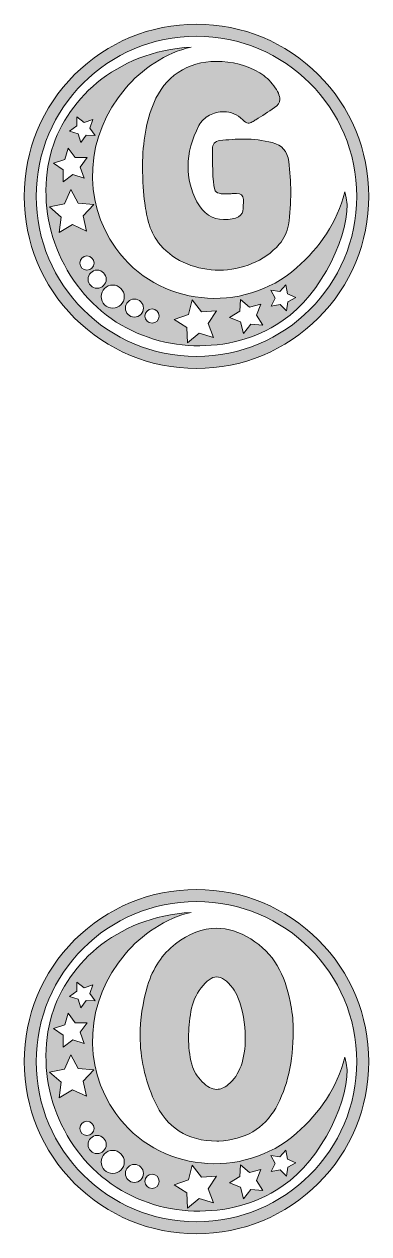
# Model space of a CAD drawing. Header units: inches. Extents: x 0.5 to 37.5, y -17.5 to -0.5.
# Drawn here: x 30.51 to 32.49, y -7.49 to -0.51 of the extents above; entities that cross this region are included whole.
import ezdxf

# ---------------------------------------------------------------- set-up
doc = ezdxf.new("R2010")
doc.units = ezdxf.units.IN
doc.header["$MEASUREMENT"] = 0
doc.layers.add('Layer 1', color=7, linetype='Continuous')

# ---------------------------------------------------------------- blocks, each defined once
blk = doc.blocks.new('block 25')
at = {"layer": 'Layer 1', "true_color": 0xdaaa6d}
h = blk.add_hatch(color=43, dxfattribs=at)
h.dxf.hatch_style = 2
edge = h.paths.add_edge_path()
edge.add_spline(control_points=[(32.2033, -5.7966), (32.0155, -5.6088), (31.7657, -5.5053), (31.5, -5.5053), (31.2343, -5.5053), (30.9845, -5.6088), (30.7966, -5.7966), (30.6088, -5.9845), (30.5053, -6.2343), (30.5053, -6.5), (30.5053, -6.7657), (30.6088, -7.0155), (30.7966, -7.2033), (30.9845, -7.3912), (31.2343, -7.4947), (31.5, -7.4947), (31.7657, -7.4947), (32.0155, -7.3912), (32.2033, -7.2033), (32.3912, -7.0155), (32.4947, -6.7657), (32.4947, -6.5), (32.4947, -6.2343), (32.3912, -5.9845), (32.2033, -5.7966)], knot_values=[0, 0, 0, 0, 1, 1, 1, 2, 2, 2, 3, 3, 3, 4, 4, 4, 5, 5, 5, 6, 6, 6, 7, 7, 7, 8, 8, 8, 8], degree=3, periodic=1)
edge = h.paths.add_edge_path()
edge.add_spline(control_points=[(31.5, -7.4254), (30.9889, -7.4254), (30.5746, -7.0111), (30.5746, -6.5), (30.5746, -5.9889), (30.9889, -5.5746), (31.5, -5.5746), (32.0111, -5.5746), (32.4254, -5.9889), (32.4254, -6.5), (32.4254, -7.0111), (32.0111, -7.4254), (31.5, -7.4254)], knot_values=[0, 0, 0, 0, 1, 1, 1, 2, 2, 2, 3, 3, 3, 4, 4, 4, 4], degree=3, periodic=1)
h = blk.add_hatch(color=43, dxfattribs=at)
h.dxf.hatch_style = 2
edge = h.paths.add_edge_path()
edge.add_spline(control_points=[(32.3557, -6.4749), (32.3103, -6.6525), (32.2129, -6.7943), (32.0777, -6.9133), (31.7665, -7.1872), (31.2717, -7.136), (31.034, -6.7998), (30.8381, -6.5227), (30.8574, -6.1491), (31.0875, -5.878), (31.1803, -5.7687), (31.3257, -5.6687), (31.4691, -5.6378), (31.0299, -5.6613), (30.7339, -5.9545), (30.6569, -6.2583), (30.5648, -6.6213), (30.7211, -7.0226), (31.037, -7.2261), (31.3434, -7.4233), (31.7691, -7.4066), (32.0403, -7.1867), (32.2528, -7.0144), (32.4189, -6.6419), (32.3557, -6.4749)], knot_values=[0, 0, 0, 0, 1, 1, 1, 2, 2, 2, 3, 3, 3, 4, 4, 4, 5, 5, 5, 6, 6, 6, 7, 7, 7, 8, 8, 8, 8], degree=3, periodic=1)
h.paths.add_polyline_path([(30.8097, -6.0408), (30.8514, -6.0725), (30.9011, -6.0561), (30.8839, -6.1055), (30.9148, -6.1477), (30.8625, -6.1466), (30.8319, -6.1891), (30.8168, -6.139), (30.7669, -6.123), (30.8099, -6.0931)])
h.paths.add_polyline_path([(30.7399, -6.2867), (30.7596, -6.2207), (30.8, -6.2765), (30.8689, -6.2748), (30.8283, -6.3305), (30.8511, -6.3955), (30.7856, -6.374), (30.7309, -6.4158), (30.731, -6.347), (30.6744, -6.3078)])
h.paths.add_polyline_path([(30.7073, -6.7082), (30.718, -6.6194), (30.6509, -6.5602), (30.7387, -6.543), (30.7742, -6.4609), (30.8177, -6.5391), (30.9067, -6.5475), (30.8459, -6.613), (30.8654, -6.7003), (30.7842, -6.6627)])
edge = h.paths.add_edge_path()
edge.add_spline(control_points=[(30.8263, -6.8854), (30.8263, -6.8628), (30.8447, -6.8444), (30.8673, -6.8444), (30.89, -6.8444), (30.9083, -6.8628), (30.9083, -6.8854), (30.9083, -6.9081), (30.89, -6.9264), (30.8673, -6.9264), (30.8447, -6.9264), (30.8263, -6.9081), (30.8263, -6.8854)], knot_values=[0, 0, 0, 0, 1, 1, 1, 2, 2, 2, 3, 3, 3, 4, 4, 4, 4], degree=3, periodic=1)
edge = h.paths.add_edge_path()
edge.add_spline(control_points=[(30.874, -6.9788), (30.874, -6.9499), (30.8974, -6.9264), (30.9263, -6.9264), (30.9553, -6.9264), (30.9787, -6.9499), (30.9787, -6.9788), (30.9787, -7.0077), (30.9553, -7.0312), (30.9263, -7.0312), (30.8974, -7.0312), (30.874, -7.0077), (30.874, -6.9788)], knot_values=[0, 0, 0, 0, 1, 1, 1, 2, 2, 2, 3, 3, 3, 4, 4, 4, 4], degree=3, periodic=1)
edge = h.paths.add_edge_path()
edge.add_spline(control_points=[(31.0165, -7.1459), (30.9797, -7.1459), (30.9499, -7.116), (30.9499, -7.0793), (30.9499, -7.0425), (30.9797, -7.0127), (31.0165, -7.0127), (31.0533, -7.0127), (31.0831, -7.0425), (31.0831, -7.0793), (31.0831, -7.116), (31.0533, -7.1459), (31.0165, -7.1459)], knot_values=[0, 0, 0, 0, 1, 1, 1, 2, 2, 2, 3, 3, 3, 4, 4, 4, 4], degree=3, periodic=1)
edge = h.paths.add_edge_path()
edge.add_spline(control_points=[(31.1416, -7.1982), (31.1126, -7.1982), (31.0892, -7.1748), (31.0892, -7.1459), (31.0892, -7.1169), (31.1126, -7.0935), (31.1416, -7.0935), (31.1705, -7.0935), (31.1939, -7.1169), (31.1939, -7.1459), (31.1939, -7.1748), (31.1705, -7.1982), (31.1416, -7.1982)], knot_values=[0, 0, 0, 0, 1, 1, 1, 2, 2, 2, 3, 3, 3, 4, 4, 4, 4], degree=3, periodic=1)
edge = h.paths.add_edge_path()
edge.add_spline(control_points=[(31.2436, -7.2326), (31.2209, -7.2326), (31.2026, -7.2142), (31.2026, -7.1916), (31.2026, -7.1689), (31.2209, -7.1506), (31.2436, -7.1506), (31.2662, -7.1506), (31.2846, -7.1689), (31.2846, -7.1916), (31.2846, -7.2142), (31.2662, -7.2326), (31.2436, -7.2326)], knot_values=[0, 0, 0, 0, 1, 1, 1, 2, 2, 2, 3, 3, 3, 4, 4, 4, 4], degree=3, periodic=1)
h.paths.add_polyline_path([(31.5989, -7.3153), (31.515, -7.2908), (31.4473, -7.346), (31.4447, -7.2587), (31.3713, -7.2114), (31.4535, -7.1819), (31.4758, -7.0975), (31.5292, -7.1666), (31.6164, -7.1617), (31.5673, -7.2339)])
h.paths.add_polyline_path([(31.8141, -7.2385), (31.7704, -7.2917), (31.7547, -7.2247), (31.6906, -7.1996), (31.7495, -7.1639), (31.7536, -7.0952), (31.8057, -7.1403), (31.8723, -7.1229), (31.8456, -7.1863), (31.8827, -7.2443)])
h.paths.add_polyline_path([(32.0265, -7.1089), (32.0203, -7.1608), (31.9828, -7.1243), (31.9315, -7.1344), (31.9547, -7.0875), (31.9292, -7.0417), (31.981, -7.0493), (32.0166, -7.0109), (32.0254, -7.0625), (32.0729, -7.0845)])
at = {"layer": 'Layer 1', "lineweight": 0}
for points in [[(30.8097, -6.0408), (30.8514, -6.0725), (30.9011, -6.0561), (30.8839, -6.1055), (30.9148, -6.1477), (30.8625, -6.1466), (30.8319, -6.1891), (30.8168, -6.139), (30.7669, -6.123), (30.8099, -6.0931), (30.8097, -6.0408)], [(30.7399, -6.2867), (30.7596, -6.2207), (30.8, -6.2765), (30.8689, -6.2748), (30.8283, -6.3305), (30.8511, -6.3955), (30.7856, -6.374), (30.7309, -6.4158), (30.731, -6.347), (30.6744, -6.3078), (30.7399, -6.2867)], [(30.7073, -6.7082), (30.718, -6.6194), (30.6509, -6.5602), (30.7387, -6.543), (30.7742, -6.4609), (30.8177, -6.5391), (30.9067, -6.5475), (30.8459, -6.613), (30.8654, -6.7003), (30.7842, -6.6627), (30.7073, -6.7082)], [(32.0265, -7.1089), (32.0203, -7.1608), (31.9828, -7.1243), (31.9315, -7.1344), (31.9547, -7.0875), (31.9292, -7.0417), (31.981, -7.0493), (32.0166, -7.0109), (32.0254, -7.0625), (32.0729, -7.0845), (32.0265, -7.1089)], [(31.5989, -7.3153), (31.515, -7.2908), (31.4473, -7.346), (31.4447, -7.2587), (31.3713, -7.2114), (31.4535, -7.1819), (31.4758, -7.0975), (31.5292, -7.1666), (31.6164, -7.1617), (31.5673, -7.2339), (31.5989, -7.3153)], [(31.8141, -7.2385), (31.7704, -7.2917), (31.7547, -7.2247), (31.6906, -7.1996), (31.7495, -7.1639), (31.7536, -7.0952), (31.8057, -7.1403), (31.8723, -7.1229), (31.8456, -7.1863), (31.8827, -7.2443), (31.8141, -7.2385)]]:
    blk.add_lwpolyline(points, dxfattribs=at)
for points, knots in [([(32.2033, -5.7966), (32.0155, -5.6088), (31.7657, -5.5053), (31.5, -5.5053), (31.2343, -5.5053), (30.9845, -5.6088), (30.7966, -5.7966), (30.6088, -5.9845), (30.5053, -6.2343), (30.5053, -6.5), (30.5053, -6.7657), (30.6088, -7.0155), (30.7966, -7.2033), (30.9845, -7.3912), (31.2343, -7.4947), (31.5, -7.4947), (31.7657, -7.4947), (32.0155, -7.3912), (32.2033, -7.2033), (32.3912, -7.0155), (32.4947, -6.7657), (32.4947, -6.5), (32.4947, -6.2343), (32.3912, -5.9845), (32.2033, -5.7966)], [0, 0, 0, 0, 1, 1, 1, 2, 2, 2, 3, 3, 3, 4, 4, 4, 5, 5, 5, 6, 6, 6, 7, 7, 7, 8, 8, 8, 8]), ([(31.5, -7.4254), (30.9889, -7.4254), (30.5746, -7.0111), (30.5746, -6.5), (30.5746, -5.9889), (30.9889, -5.5746), (31.5, -5.5746), (32.0111, -5.5746), (32.4254, -5.9889), (32.4254, -6.5), (32.4254, -7.0111), (32.0111, -7.4254), (31.5, -7.4254)], [0, 0, 0, 0, 1, 1, 1, 2, 2, 2, 3, 3, 3, 4, 4, 4, 4]), ([(32.3557, -6.4749), (32.3103, -6.6525), (32.2129, -6.7943), (32.0777, -6.9133), (31.7665, -7.1872), (31.2717, -7.136), (31.034, -6.7998), (30.8381, -6.5227), (30.8574, -6.1491), (31.0875, -5.878), (31.1803, -5.7687), (31.3257, -5.6687), (31.4691, -5.6378), (31.0299, -5.6613), (30.7339, -5.9545), (30.6569, -6.2583), (30.5648, -6.6213), (30.7211, -7.0226), (31.037, -7.2261), (31.3434, -7.4233), (31.7691, -7.4066), (32.0403, -7.1867), (32.2528, -7.0144), (32.4189, -6.6419), (32.3557, -6.4749)], [0, 0, 0, 0, 1, 1, 1, 2, 2, 2, 3, 3, 3, 4, 4, 4, 5, 5, 5, 6, 6, 6, 7, 7, 7, 8, 8, 8, 8]), ([(30.8263, -6.8854), (30.8263, -6.8628), (30.8447, -6.8444), (30.8673, -6.8444), (30.89, -6.8444), (30.9083, -6.8628), (30.9083, -6.8854), (30.9083, -6.9081), (30.89, -6.9264), (30.8673, -6.9264), (30.8447, -6.9264), (30.8263, -6.9081), (30.8263, -6.8854)], [0, 0, 0, 0, 1, 1, 1, 2, 2, 2, 3, 3, 3, 4, 4, 4, 4]), ([(30.874, -6.9788), (30.874, -6.9499), (30.8974, -6.9264), (30.9263, -6.9264), (30.9553, -6.9264), (30.9787, -6.9499), (30.9787, -6.9788), (30.9787, -7.0077), (30.9553, -7.0312), (30.9263, -7.0312), (30.8974, -7.0312), (30.874, -7.0077), (30.874, -6.9788)], [0, 0, 0, 0, 1, 1, 1, 2, 2, 2, 3, 3, 3, 4, 4, 4, 4]), ([(31.0165, -7.1459), (30.9797, -7.1459), (30.9499, -7.116), (30.9499, -7.0793), (30.9499, -7.0425), (30.9797, -7.0127), (31.0165, -7.0127), (31.0533, -7.0127), (31.0831, -7.0425), (31.0831, -7.0793), (31.0831, -7.116), (31.0533, -7.1459), (31.0165, -7.1459)], [0, 0, 0, 0, 1, 1, 1, 2, 2, 2, 3, 3, 3, 4, 4, 4, 4]), ([(31.1416, -7.1982), (31.1126, -7.1982), (31.0892, -7.1748), (31.0892, -7.1459), (31.0892, -7.1169), (31.1126, -7.0935), (31.1416, -7.0935), (31.1705, -7.0935), (31.1939, -7.1169), (31.1939, -7.1459), (31.1939, -7.1748), (31.1705, -7.1982), (31.1416, -7.1982)], [0, 0, 0, 0, 1, 1, 1, 2, 2, 2, 3, 3, 3, 4, 4, 4, 4]), ([(31.2436, -7.2326), (31.2209, -7.2326), (31.2026, -7.2142), (31.2026, -7.1916), (31.2026, -7.1689), (31.2209, -7.1506), (31.2436, -7.1506), (31.2662, -7.1506), (31.2846, -7.1689), (31.2846, -7.1916), (31.2846, -7.2142), (31.2662, -7.2326), (31.2436, -7.2326)], [0, 0, 0, 0, 1, 1, 1, 2, 2, 2, 3, 3, 3, 4, 4, 4, 4])]:
    blk.add_open_spline(points, degree=3, knots=knots, dxfattribs=at)
blk = doc.blocks.new('block 24')
at = {"layer": 'Layer 1', "true_color": 0xdaaa6d}
h = blk.add_hatch(color=43, dxfattribs=at)
h.dxf.hatch_style = 2
edge = h.paths.add_edge_path()
edge.add_spline(control_points=[(31.6179, -6.9592), (31.4469, -6.9592), (31.3265, -6.8813), (31.2566, -6.7254), (31.202, -6.603), (31.1746, -6.4785), (31.1746, -6.3519), (31.1746, -6.2558), (31.1888, -6.1591), (31.2171, -6.0619), (31.2485, -5.9597), (31.3024, -5.8788), (31.3788, -5.819), (31.4552, -5.7593), (31.5344, -5.7295), (31.6164, -5.7295), (31.6812, -5.7295), (31.7467, -5.75), (31.813, -5.7909), (31.8793, -5.8319), (31.9304, -5.8833), (31.9664, -5.945), (32.0023, -6.0068), (32.0268, -6.0761), (32.04, -6.153), (32.0521, -6.2077), (32.0582, -6.2568), (32.0582, -6.3003), (32.0582, -6.3003), (32.0582, -6.3246), (32.0582, -6.3246), (32.0582, -6.5007), (32.0246, -6.6485), (31.9573, -6.7679), (31.8899, -6.8874), (31.7804, -6.9511), (31.6286, -6.9592), (31.6286, -6.9592), (31.6179, -6.9592), (31.6179, -6.9592)], knot_values=[0, 0, 0, 0, 1, 1, 1, 2, 2, 2, 3, 3, 3, 4, 4, 4, 5, 5, 5, 6, 6, 6, 7, 7, 7, 8, 8, 8, 9, 9, 9, 10, 10, 10, 11, 11, 11, 12, 12, 12, 13, 13, 13, 13], degree=3, periodic=1)
edge = h.paths.add_edge_path()
edge.add_spline(control_points=[(31.6832, -6.6328), (31.749, -6.5781), (31.7819, -6.487), (31.7819, -6.3595), (31.7819, -6.2816), (31.7677, -6.2047), (31.7394, -6.1288), (31.7313, -6.1085), (31.7212, -6.0908), (31.709, -6.0756), (31.6756, -6.0321), (31.6448, -6.0103), (31.6164, -6.0103), (31.5881, -6.0103), (31.5582, -6.0316), (31.5269, -6.0741), (31.4965, -6.1126), (31.4768, -6.1576), (31.4676, -6.2092), (31.4585, -6.2608), (31.454, -6.312), (31.454, -6.3626), (31.454, -6.4111), (31.46, -6.4618), (31.4722, -6.5144), (31.4843, -6.5538), (31.5046, -6.588), (31.5329, -6.6168), (31.5612, -6.6457), (31.5891, -6.6601), (31.6164, -6.6601), (31.6377, -6.6601), (31.6599, -6.651), (31.6832, -6.6328)], knot_values=[0, 0, 0, 0, 1, 1, 1, 2, 2, 2, 3, 3, 3, 4, 4, 4, 5, 5, 5, 6, 6, 6, 7, 7, 7, 8, 8, 8, 9, 9, 9, 10, 10, 10, 11, 11, 11, 11], degree=3, periodic=1)
at = {"layer": 'Layer 1', "lineweight": 0}
for points, knots in [([(31.6179, -6.9592), (31.4469, -6.9592), (31.3265, -6.8813), (31.2566, -6.7254), (31.202, -6.603), (31.1746, -6.4785), (31.1746, -6.3519), (31.1746, -6.2558), (31.1888, -6.1591), (31.2171, -6.0619), (31.2485, -5.9597), (31.3024, -5.8788), (31.3788, -5.819), (31.4552, -5.7593), (31.5344, -5.7295), (31.6164, -5.7295), (31.6812, -5.7295), (31.7467, -5.75), (31.813, -5.7909), (31.8793, -5.8319), (31.9304, -5.8833), (31.9664, -5.945), (32.0023, -6.0068), (32.0268, -6.0761), (32.04, -6.153), (32.0521, -6.2077), (32.0582, -6.2568), (32.0582, -6.3003), (32.0582, -6.3003), (32.0582, -6.3246), (32.0582, -6.3246), (32.0582, -6.5007), (32.0246, -6.6485), (31.9573, -6.7679), (31.8899, -6.8874), (31.7804, -6.9511), (31.6286, -6.9592), (31.6286, -6.9592), (31.6179, -6.9592), (31.6179, -6.9592)], [0, 0, 0, 0, 1, 1, 1, 2, 2, 2, 3, 3, 3, 4, 4, 4, 5, 5, 5, 6, 6, 6, 7, 7, 7, 8, 8, 8, 9, 9, 9, 10, 10, 10, 11, 11, 11, 12, 12, 12, 13, 13, 13, 13]), ([(31.6832, -6.6328), (31.749, -6.5781), (31.7819, -6.487), (31.7819, -6.3595), (31.7819, -6.2816), (31.7677, -6.2047), (31.7394, -6.1288), (31.7313, -6.1085), (31.7212, -6.0908), (31.709, -6.0756), (31.6756, -6.0321), (31.6448, -6.0103), (31.6164, -6.0103), (31.5881, -6.0103), (31.5582, -6.0316), (31.5269, -6.0741), (31.4965, -6.1126), (31.4768, -6.1576), (31.4676, -6.2092), (31.4585, -6.2608), (31.454, -6.312), (31.454, -6.3626), (31.454, -6.4111), (31.46, -6.4618), (31.4722, -6.5144), (31.4843, -6.5538), (31.5046, -6.588), (31.5329, -6.6168), (31.5612, -6.6457), (31.5891, -6.6601), (31.6164, -6.6601), (31.6377, -6.6601), (31.6599, -6.651), (31.6832, -6.6328)], [0, 0, 0, 0, 1, 1, 1, 2, 2, 2, 3, 3, 3, 4, 4, 4, 5, 5, 5, 6, 6, 6, 7, 7, 7, 8, 8, 8, 9, 9, 9, 10, 10, 10, 11, 11, 11, 11])]:
    blk.add_open_spline(points, degree=3, knots=knots, dxfattribs=at)
at = {"layer": 'Layer 1'}
blk.add_blockref('block 25', (0, 0), dxfattribs=at)
blk = doc.blocks.new('block 41')
at = {"layer": 'Layer 1', "true_color": 0xdaaa6d}
h = blk.add_hatch(color=43, dxfattribs=at)
h.dxf.hatch_style = 2
edge = h.paths.add_edge_path()
edge.add_spline(control_points=[(32.2033, -0.7966), (32.0155, -0.6088), (31.7657, -0.5053), (31.5, -0.5053), (31.2343, -0.5053), (30.9845, -0.6088), (30.7966, -0.7966), (30.6088, -0.9845), (30.5053, -1.2343), (30.5053, -1.5), (30.5053, -1.7657), (30.6088, -2.0155), (30.7966, -2.2033), (30.9845, -2.3912), (31.2343, -2.4947), (31.5, -2.4947), (31.7657, -2.4947), (32.0155, -2.3912), (32.2033, -2.2033), (32.3912, -2.0155), (32.4947, -1.7657), (32.4947, -1.5), (32.4947, -1.2343), (32.3912, -0.9845), (32.2033, -0.7966)], knot_values=[0, 0, 0, 0, 1, 1, 1, 2, 2, 2, 3, 3, 3, 4, 4, 4, 5, 5, 5, 6, 6, 6, 7, 7, 7, 8, 8, 8, 8], degree=3, periodic=1)
edge = h.paths.add_edge_path()
edge.add_spline(control_points=[(31.5, -2.4254), (30.9889, -2.4254), (30.5746, -2.0111), (30.5746, -1.5), (30.5746, -0.9889), (30.9889, -0.5746), (31.5, -0.5746), (32.0111, -0.5746), (32.4254, -0.9889), (32.4254, -1.5), (32.4254, -2.0111), (32.0111, -2.4254), (31.5, -2.4254)], knot_values=[0, 0, 0, 0, 1, 1, 1, 2, 2, 2, 3, 3, 3, 4, 4, 4, 4], degree=3, periodic=1)
h = blk.add_hatch(color=43, dxfattribs=at)
h.dxf.hatch_style = 2
edge = h.paths.add_edge_path()
edge.add_spline(control_points=[(32.3557, -1.4749), (32.3103, -1.6525), (32.2129, -1.7943), (32.0777, -1.9133), (31.7665, -2.1872), (31.2717, -2.136), (31.034, -1.7998), (30.8381, -1.5227), (30.8574, -1.1491), (31.0875, -0.878), (31.1803, -0.7687), (31.3257, -0.6687), (31.4691, -0.6378), (31.0299, -0.6613), (30.7339, -0.9545), (30.6569, -1.2583), (30.5648, -1.6213), (30.7211, -2.0226), (31.037, -2.2261), (31.3434, -2.4233), (31.7691, -2.4066), (32.0403, -2.1867), (32.2528, -2.0144), (32.4189, -1.6419), (32.3557, -1.4749)], knot_values=[0, 0, 0, 0, 1, 1, 1, 2, 2, 2, 3, 3, 3, 4, 4, 4, 5, 5, 5, 6, 6, 6, 7, 7, 7, 8, 8, 8, 8], degree=3, periodic=1)
h.paths.add_polyline_path([(30.8097, -1.0408), (30.8514, -1.0725), (30.9011, -1.0561), (30.8839, -1.1055), (30.9148, -1.1477), (30.8625, -1.1466), (30.8319, -1.1891), (30.8168, -1.139), (30.7669, -1.123), (30.8099, -1.0931)])
h.paths.add_polyline_path([(30.7399, -1.2867), (30.7596, -1.2207), (30.8, -1.2765), (30.8689, -1.2748), (30.8283, -1.3305), (30.8511, -1.3955), (30.7856, -1.374), (30.7309, -1.4158), (30.731, -1.347), (30.6744, -1.3078)])
h.paths.add_polyline_path([(30.7073, -1.7082), (30.718, -1.6194), (30.6509, -1.5602), (30.7387, -1.543), (30.7742, -1.4609), (30.8177, -1.5391), (30.9067, -1.5475), (30.8459, -1.613), (30.8654, -1.7003), (30.7842, -1.6627)])
edge = h.paths.add_edge_path()
edge.add_spline(control_points=[(30.8263, -1.8854), (30.8263, -1.8628), (30.8447, -1.8444), (30.8673, -1.8444), (30.89, -1.8444), (30.9083, -1.8628), (30.9083, -1.8854), (30.9083, -1.9081), (30.89, -1.9264), (30.8673, -1.9264), (30.8447, -1.9264), (30.8263, -1.9081), (30.8263, -1.8854)], knot_values=[0, 0, 0, 0, 1, 1, 1, 2, 2, 2, 3, 3, 3, 4, 4, 4, 4], degree=3, periodic=1)
edge = h.paths.add_edge_path()
edge.add_spline(control_points=[(30.874, -1.9788), (30.874, -1.9499), (30.8974, -1.9264), (30.9263, -1.9264), (30.9553, -1.9264), (30.9787, -1.9499), (30.9787, -1.9788), (30.9787, -2.0077), (30.9553, -2.0312), (30.9263, -2.0312), (30.8974, -2.0312), (30.874, -2.0077), (30.874, -1.9788)], knot_values=[0, 0, 0, 0, 1, 1, 1, 2, 2, 2, 3, 3, 3, 4, 4, 4, 4], degree=3, periodic=1)
edge = h.paths.add_edge_path()
edge.add_spline(control_points=[(31.0165, -2.1459), (30.9797, -2.1459), (30.9499, -2.116), (30.9499, -2.0793), (30.9499, -2.0425), (30.9797, -2.0127), (31.0165, -2.0127), (31.0533, -2.0127), (31.0831, -2.0425), (31.0831, -2.0793), (31.0831, -2.116), (31.0533, -2.1459), (31.0165, -2.1459)], knot_values=[0, 0, 0, 0, 1, 1, 1, 2, 2, 2, 3, 3, 3, 4, 4, 4, 4], degree=3, periodic=1)
edge = h.paths.add_edge_path()
edge.add_spline(control_points=[(31.1416, -2.1982), (31.1126, -2.1982), (31.0892, -2.1748), (31.0892, -2.1459), (31.0892, -2.1169), (31.1126, -2.0935), (31.1416, -2.0935), (31.1705, -2.0935), (31.1939, -2.1169), (31.1939, -2.1459), (31.1939, -2.1748), (31.1705, -2.1982), (31.1416, -2.1982)], knot_values=[0, 0, 0, 0, 1, 1, 1, 2, 2, 2, 3, 3, 3, 4, 4, 4, 4], degree=3, periodic=1)
edge = h.paths.add_edge_path()
edge.add_spline(control_points=[(31.2436, -2.2326), (31.2209, -2.2326), (31.2026, -2.2142), (31.2026, -2.1916), (31.2026, -2.1689), (31.2209, -2.1506), (31.2436, -2.1506), (31.2662, -2.1506), (31.2846, -2.1689), (31.2846, -2.1916), (31.2846, -2.2142), (31.2662, -2.2326), (31.2436, -2.2326)], knot_values=[0, 0, 0, 0, 1, 1, 1, 2, 2, 2, 3, 3, 3, 4, 4, 4, 4], degree=3, periodic=1)
h.paths.add_polyline_path([(31.5989, -2.3153), (31.515, -2.2908), (31.4473, -2.346), (31.4447, -2.2587), (31.3713, -2.2114), (31.4535, -2.1819), (31.4758, -2.0975), (31.5292, -2.1666), (31.6164, -2.1617), (31.5673, -2.2339)])
h.paths.add_polyline_path([(31.8141, -2.2385), (31.7704, -2.2917), (31.7547, -2.2247), (31.6906, -2.1996), (31.7495, -2.1639), (31.7536, -2.0952), (31.8057, -2.1403), (31.8723, -2.1229), (31.8456, -2.1863), (31.8827, -2.2443)])
h.paths.add_polyline_path([(32.0265, -2.1089), (32.0203, -2.1608), (31.9828, -2.1243), (31.9315, -2.1344), (31.9547, -2.0875), (31.9292, -2.0417), (31.981, -2.0493), (32.0166, -2.0109), (32.0254, -2.0625), (32.0729, -2.0845)])
at = {"layer": 'Layer 1', "lineweight": 0}
for points in [[(30.8097, -1.0408), (30.8514, -1.0725), (30.9011, -1.0561), (30.8839, -1.1055), (30.9148, -1.1477), (30.8625, -1.1466), (30.8319, -1.1891), (30.8168, -1.139), (30.7669, -1.123), (30.8099, -1.0931), (30.8097, -1.0408)], [(30.7399, -1.2867), (30.7596, -1.2207), (30.8, -1.2765), (30.8689, -1.2748), (30.8283, -1.3305), (30.8511, -1.3955), (30.7856, -1.374), (30.7309, -1.4158), (30.731, -1.347), (30.6744, -1.3078), (30.7399, -1.2867)], [(30.7073, -1.7082), (30.718, -1.6194), (30.6509, -1.5602), (30.7387, -1.543), (30.7742, -1.4609), (30.8177, -1.5391), (30.9067, -1.5475), (30.8459, -1.613), (30.8654, -1.7003), (30.7842, -1.6627), (30.7073, -1.7082)], [(32.0265, -2.1089), (32.0203, -2.1608), (31.9828, -2.1243), (31.9315, -2.1344), (31.9547, -2.0875), (31.9292, -2.0417), (31.981, -2.0493), (32.0166, -2.0109), (32.0254, -2.0625), (32.0729, -2.0845), (32.0265, -2.1089)], [(31.8141, -2.2385), (31.7704, -2.2917), (31.7547, -2.2247), (31.6906, -2.1996), (31.7495, -2.1639), (31.7536, -2.0952), (31.8057, -2.1403), (31.8723, -2.1229), (31.8456, -2.1863), (31.8827, -2.2443), (31.8141, -2.2385)], [(31.5989, -2.3153), (31.515, -2.2908), (31.4473, -2.346), (31.4447, -2.2587), (31.3713, -2.2114), (31.4535, -2.1819), (31.4758, -2.0975), (31.5292, -2.1666), (31.6164, -2.1617), (31.5673, -2.2339), (31.5989, -2.3153)]]:
    blk.add_lwpolyline(points, dxfattribs=at)
for points, knots in [([(32.2033, -0.7966), (32.0155, -0.6088), (31.7657, -0.5053), (31.5, -0.5053), (31.2343, -0.5053), (30.9845, -0.6088), (30.7966, -0.7966), (30.6088, -0.9845), (30.5053, -1.2343), (30.5053, -1.5), (30.5053, -1.7657), (30.6088, -2.0155), (30.7966, -2.2033), (30.9845, -2.3912), (31.2343, -2.4947), (31.5, -2.4947), (31.7657, -2.4947), (32.0155, -2.3912), (32.2033, -2.2033), (32.3912, -2.0155), (32.4947, -1.7657), (32.4947, -1.5), (32.4947, -1.2343), (32.3912, -0.9845), (32.2033, -0.7966)], [0, 0, 0, 0, 1, 1, 1, 2, 2, 2, 3, 3, 3, 4, 4, 4, 5, 5, 5, 6, 6, 6, 7, 7, 7, 8, 8, 8, 8]), ([(31.5, -2.4254), (30.9889, -2.4254), (30.5746, -2.0111), (30.5746, -1.5), (30.5746, -0.9889), (30.9889, -0.5746), (31.5, -0.5746), (32.0111, -0.5746), (32.4254, -0.9889), (32.4254, -1.5), (32.4254, -2.0111), (32.0111, -2.4254), (31.5, -2.4254)], [0, 0, 0, 0, 1, 1, 1, 2, 2, 2, 3, 3, 3, 4, 4, 4, 4]), ([(32.3557, -1.4749), (32.3103, -1.6525), (32.2129, -1.7943), (32.0777, -1.9133), (31.7665, -2.1872), (31.2717, -2.136), (31.034, -1.7998), (30.8381, -1.5227), (30.8574, -1.1491), (31.0875, -0.878), (31.1803, -0.7687), (31.3257, -0.6687), (31.4691, -0.6378), (31.0299, -0.6613), (30.7339, -0.9545), (30.6569, -1.2583), (30.5648, -1.6213), (30.7211, -2.0226), (31.037, -2.2261), (31.3434, -2.4233), (31.7691, -2.4066), (32.0403, -2.1867), (32.2528, -2.0144), (32.4189, -1.6419), (32.3557, -1.4749)], [0, 0, 0, 0, 1, 1, 1, 2, 2, 2, 3, 3, 3, 4, 4, 4, 5, 5, 5, 6, 6, 6, 7, 7, 7, 8, 8, 8, 8]), ([(30.8263, -1.8854), (30.8263, -1.8628), (30.8447, -1.8444), (30.8673, -1.8444), (30.89, -1.8444), (30.9083, -1.8628), (30.9083, -1.8854), (30.9083, -1.9081), (30.89, -1.9264), (30.8673, -1.9264), (30.8447, -1.9264), (30.8263, -1.9081), (30.8263, -1.8854)], [0, 0, 0, 0, 1, 1, 1, 2, 2, 2, 3, 3, 3, 4, 4, 4, 4]), ([(30.874, -1.9788), (30.874, -1.9499), (30.8974, -1.9264), (30.9263, -1.9264), (30.9553, -1.9264), (30.9787, -1.9499), (30.9787, -1.9788), (30.9787, -2.0077), (30.9553, -2.0312), (30.9263, -2.0312), (30.8974, -2.0312), (30.874, -2.0077), (30.874, -1.9788)], [0, 0, 0, 0, 1, 1, 1, 2, 2, 2, 3, 3, 3, 4, 4, 4, 4]), ([(31.0165, -2.1459), (30.9797, -2.1459), (30.9499, -2.116), (30.9499, -2.0793), (30.9499, -2.0425), (30.9797, -2.0127), (31.0165, -2.0127), (31.0533, -2.0127), (31.0831, -2.0425), (31.0831, -2.0793), (31.0831, -2.116), (31.0533, -2.1459), (31.0165, -2.1459)], [0, 0, 0, 0, 1, 1, 1, 2, 2, 2, 3, 3, 3, 4, 4, 4, 4]), ([(31.1416, -2.1982), (31.1126, -2.1982), (31.0892, -2.1748), (31.0892, -2.1459), (31.0892, -2.1169), (31.1126, -2.0935), (31.1416, -2.0935), (31.1705, -2.0935), (31.1939, -2.1169), (31.1939, -2.1459), (31.1939, -2.1748), (31.1705, -2.1982), (31.1416, -2.1982)], [0, 0, 0, 0, 1, 1, 1, 2, 2, 2, 3, 3, 3, 4, 4, 4, 4]), ([(31.2436, -2.2326), (31.2209, -2.2326), (31.2026, -2.2142), (31.2026, -2.1916), (31.2026, -2.1689), (31.2209, -2.1506), (31.2436, -2.1506), (31.2662, -2.1506), (31.2846, -2.1689), (31.2846, -2.1916), (31.2846, -2.2142), (31.2662, -2.2326), (31.2436, -2.2326)], [0, 0, 0, 0, 1, 1, 1, 2, 2, 2, 3, 3, 3, 4, 4, 4, 4])]:
    blk.add_open_spline(points, degree=3, knots=knots, dxfattribs=at)
blk = doc.blocks.new('block 40')
at = {"layer": 'Layer 1', "true_color": 0xdaaa6d}
h = blk.add_hatch(color=43, dxfattribs=at)
h.dxf.hatch_style = 2
edge = h.paths.add_edge_path()
edge.add_spline(control_points=[(31.4455, -1.8905), (31.3858, -1.8665), (31.3344, -1.8301), (31.2914, -1.7812), (31.2621, -1.7459), (31.241, -1.7076), (31.2283, -1.666), (31.2156, -1.6244), (31.2068, -1.5816), (31.2019, -1.5376), (31.1931, -1.4857), (31.1887, -1.4143), (31.1887, -1.3233), (31.1887, -1.1854), (31.2102, -1.0646), (31.2533, -0.9609), (31.2845, -0.8856), (31.3318, -0.8266), (31.3949, -0.7841), (31.458, -0.7415), (31.5306, -0.7202), (31.6128, -0.7202), (31.7057, -0.7202), (31.7898, -0.7422), (31.8652, -0.7863), (31.8965, -0.8058), (31.9236, -0.8308), (31.9466, -0.8611), (31.9696, -0.8914), (31.9811, -0.9179), (31.9811, -0.9403), (31.9811, -0.9579), (31.9708, -0.9736), (31.9503, -0.9873), (31.915, -1.0118), (31.8788, -1.0352), (31.8417, -1.0577), (31.8358, -1.0617), (31.8292, -1.0658), (31.8219, -1.0702), (31.8145, -1.0746), (31.8069, -1.0768), (31.7991, -1.0768), (31.7874, -1.0768), (31.7766, -1.0705), (31.7668, -1.0577), (31.7355, -1.0264), (31.6988, -1.0108), (31.6568, -1.0108), (31.6284, -1.0108), (31.601, -1.0176), (31.5746, -1.0313), (31.5482, -1.045), (31.5281, -1.0651), (31.5144, -1.0915), (31.4724, -1.1688), (31.4513, -1.2475), (31.4513, -1.3277), (31.4513, -1.3952), (31.468, -1.4632), (31.5012, -1.5317), (31.5404, -1.6002), (31.5922, -1.6344), (31.6568, -1.6344), (31.7321, -1.6344), (31.7698, -1.6129), (31.7698, -1.5699), (31.7698, -1.5699), (31.7712, -1.5185), (31.7712, -1.5185), (31.7703, -1.495), (31.757, -1.4833), (31.7316, -1.4833), (31.7199, -1.4833), (31.7091, -1.4838), (31.6993, -1.4847), (31.6856, -1.4857), (31.671, -1.4862), (31.6553, -1.4862), (31.6357, -1.4852), (31.6216, -1.4813), (31.6128, -1.4745), (31.5991, -1.4637), (31.5922, -1.3947), (31.5922, -1.2676), (31.5922, -1.2676), (31.5922, -1.2265), (31.5922, -1.2265), (31.5922, -1.1981), (31.6064, -1.182), (31.6348, -1.1781), (31.6817, -1.1722), (31.7287, -1.1693), (31.7756, -1.1693), (31.8285, -1.1693), (31.8825, -1.1761), (31.9378, -1.1898), (31.993, -1.2035), (32.0246, -1.2397), (32.0324, -1.2984), (32.0403, -1.3571), (32.0442, -1.4158), (32.0442, -1.4745), (32.0442, -1.5381), (32.0398, -1.6016), (32.031, -1.6652), (32.0231, -1.7073), (32.0055, -1.7445), (31.9781, -1.7768), (31.9341, -1.8266), (31.8815, -1.8641), (31.8204, -1.889), (31.7592, -1.9139), (31.6964, -1.9264), (31.6318, -1.9264), (31.5673, -1.9264), (31.5051, -1.9145), (31.4455, -1.8905)], knot_values=[0, 0, 0, 0, 1, 1, 1, 2, 2, 2, 3, 3, 3, 4, 4, 4, 5, 5, 5, 6, 6, 6, 7, 7, 7, 8, 8, 8, 9, 9, 9, 10, 10, 10, 11, 11, 11, 12, 12, 12, 13, 13, 13, 14, 14, 14, 15, 15, 15, 16, 16, 16, 17, 17, 17, 18, 18, 18, 19, 19, 19, 20, 20, 20, 21, 21, 21, 22, 22, 22, 23, 23, 23, 24, 24, 24, 25, 25, 25, 26, 26, 26, 27, 27, 27, 28, 28, 28, 29, 29, 29, 30, 30, 30, 31, 31, 31, 32, 32, 32, 33, 33, 33, 34, 34, 34, 35, 35, 35, 36, 36, 36, 37, 37, 37, 38, 38, 38, 39, 39, 39, 39], degree=3, periodic=1)
at = {"layer": 'Layer 1', "lineweight": 0}
blk.add_open_spline([(31.4455, -1.8905), (31.3858, -1.8665), (31.3344, -1.8301), (31.2914, -1.7812), (31.2621, -1.7459), (31.241, -1.7076), (31.2283, -1.666), (31.2156, -1.6244), (31.2068, -1.5816), (31.2019, -1.5376), (31.1931, -1.4857), (31.1887, -1.4143), (31.1887, -1.3233), (31.1887, -1.1854), (31.2102, -1.0646), (31.2533, -0.9609), (31.2845, -0.8856), (31.3318, -0.8266), (31.3949, -0.7841), (31.458, -0.7415), (31.5306, -0.7202), (31.6128, -0.7202), (31.7057, -0.7202), (31.7898, -0.7422), (31.8652, -0.7863), (31.8965, -0.8058), (31.9236, -0.8308), (31.9466, -0.8611), (31.9696, -0.8914), (31.9811, -0.9179), (31.9811, -0.9403), (31.9811, -0.9579), (31.9708, -0.9736), (31.9503, -0.9873), (31.915, -1.0118), (31.8788, -1.0352), (31.8417, -1.0577), (31.8358, -1.0617), (31.8292, -1.0658), (31.8219, -1.0702), (31.8145, -1.0746), (31.8069, -1.0768), (31.7991, -1.0768), (31.7874, -1.0768), (31.7766, -1.0705), (31.7668, -1.0577), (31.7355, -1.0264), (31.6988, -1.0108), (31.6568, -1.0108), (31.6284, -1.0108), (31.601, -1.0176), (31.5746, -1.0313), (31.5482, -1.045), (31.5281, -1.0651), (31.5144, -1.0915), (31.4724, -1.1688), (31.4513, -1.2475), (31.4513, -1.3277), (31.4513, -1.3952), (31.468, -1.4632), (31.5012, -1.5317), (31.5404, -1.6002), (31.5922, -1.6344), (31.6568, -1.6344), (31.7321, -1.6344), (31.7698, -1.6129), (31.7698, -1.5699), (31.7698, -1.5699), (31.7712, -1.5185), (31.7712, -1.5185), (31.7703, -1.495), (31.757, -1.4833), (31.7316, -1.4833), (31.7199, -1.4833), (31.7091, -1.4838), (31.6993, -1.4847), (31.6856, -1.4857), (31.671, -1.4862), (31.6553, -1.4862), (31.6357, -1.4852), (31.6216, -1.4813), (31.6128, -1.4745), (31.5991, -1.4637), (31.5922, -1.3947), (31.5922, -1.2676), (31.5922, -1.2676), (31.5922, -1.2265), (31.5922, -1.2265), (31.5922, -1.1981), (31.6064, -1.182), (31.6348, -1.1781), (31.6817, -1.1722), (31.7287, -1.1693), (31.7756, -1.1693), (31.8285, -1.1693), (31.8825, -1.1761), (31.9378, -1.1898), (31.993, -1.2035), (32.0246, -1.2397), (32.0324, -1.2984), (32.0403, -1.3571), (32.0442, -1.4158), (32.0442, -1.4745), (32.0442, -1.5381), (32.0398, -1.6016), (32.031, -1.6652), (32.0231, -1.7073), (32.0055, -1.7445), (31.9781, -1.7768), (31.9341, -1.8266), (31.8815, -1.8641), (31.8204, -1.889), (31.7592, -1.9139), (31.6964, -1.9264), (31.6318, -1.9264), (31.5673, -1.9264), (31.5051, -1.9145), (31.4455, -1.8905)], degree=3, knots=[0, 0, 0, 0, 1, 1, 1, 2, 2, 2, 3, 3, 3, 4, 4, 4, 5, 5, 5, 6, 6, 6, 7, 7, 7, 8, 8, 8, 9, 9, 9, 10, 10, 10, 11, 11, 11, 12, 12, 12, 13, 13, 13, 14, 14, 14, 15, 15, 15, 16, 16, 16, 17, 17, 17, 18, 18, 18, 19, 19, 19, 20, 20, 20, 21, 21, 21, 22, 22, 22, 23, 23, 23, 24, 24, 24, 25, 25, 25, 26, 26, 26, 27, 27, 27, 28, 28, 28, 29, 29, 29, 30, 30, 30, 31, 31, 31, 32, 32, 32, 33, 33, 33, 34, 34, 34, 35, 35, 35, 36, 36, 36, 37, 37, 37, 38, 38, 38, 39, 39, 39, 39], dxfattribs=at)
at = {"layer": 'Layer 1'}
blk.add_blockref('block 41', (0, 0), dxfattribs=at)

msp = doc.modelspace()

# ---------------------------------------------------------------- block references
at = {"layer": 'Layer 1'}
for name in ['block 40', 'block 24']:
    msp.add_blockref(name, (0, 0), dxfattribs=at)

doc.saveas('drawing.dxf')
